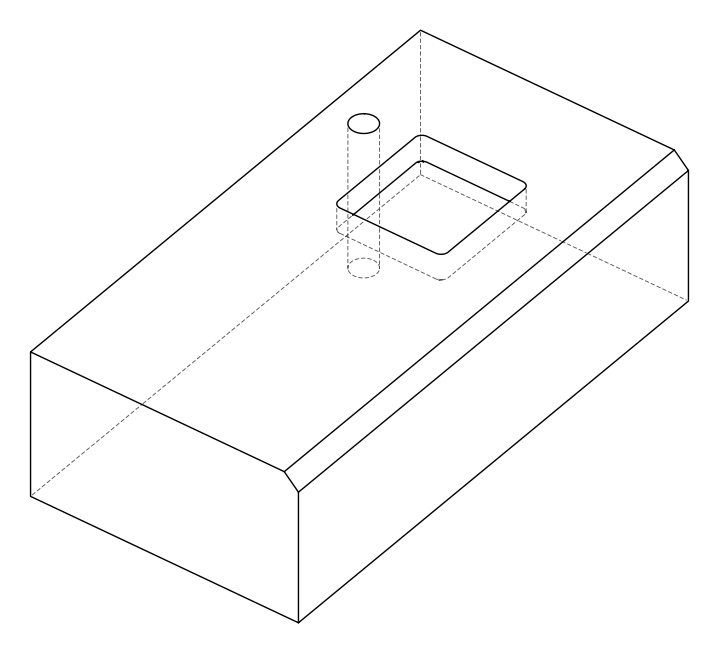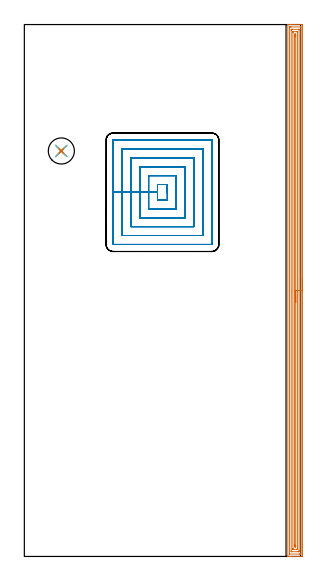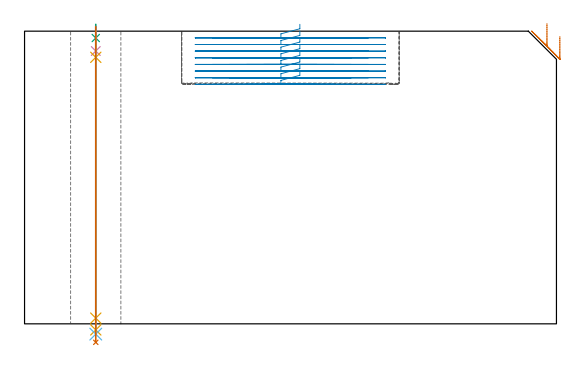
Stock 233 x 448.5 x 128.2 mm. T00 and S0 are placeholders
(PLAN: 7 operations, 6 tool changes, 39.8 min)
(1 AREA_MILL | FG_CHAMFER_SURFACE | UGT0205_001 | 18.15 min | 33926 mm3)
(2 MILL_RECTANGULAR_POCKET | POCKET_RECTANGULAR_STRAIGHT | UGT0201_092 | Follow Part, ap 3, ae 75% | 19.87 min | 221150 mm3)
(3 SPOT_DRILL | STEP1HOLE | NXT0321_9005460120000 | 0.05 min | 197 mm3)
(4 DRILL_BLIND_HOLE_INTO_CENTER | STEP1HOLE | NXT0301_029 | 0.04 min | 148 mm3)
(5 GUN_DRILL_THROUGH_HOLE | STEP1HOLE | UGT0307_001 | 0.57 min | 2298 mm3)
(6 SPADE_DRILL_TO_ENLARGE_THROUGH_HOLE | STEP1HOLE | UGT0306_004 | 0.54 min | 15658 mm3)
(7 DRILL_TO_ENLARGE_THROUGH_HOLE | STEP1HOLE | UGT0301_053 | 0.55 min | 30372 mm3)
(TOOL UGT0205_001 | Chamfer Mill 20 x 3 x 45 deg. | D20 FL50 Z2)
(TOOL UGT0201_092 | End mill 12 mm | D12 R1 FL26 Z4)
(TOOL NXT0321_9005460120000 | NC Spot Drill, 142deg, 12mm, Carbide, Uncoated | D12 PA142 FL30 Z2)
(TOOL NXT0301_029 | Carbide Drill 5.8mm [860.1-0580-017A1-MM 2214] | D5.8 PA140 FL28 Z2)
(TOOL UGT0307_001 | Gun Drill 5 mm | D5 PA130 FL24 Z1)
(TOOL UGT0306_004 | Spade Drill 13.5mm | D13.5 PA132 FL10 Z2)
(TOOL UGT0301_053 | Twist Drill 22 mm | D22 PA118 FL150 Z2)
(OP 1 AREA_MILL)
G17 G21 G94 G90
T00 M6
G54
G17 G0 G90 X234.5 Y234.25 S1061 M3
G43 Z138.2 H0
Z125.9
G94 G1 Y234.212 Z125.028 F250.
Y234.098 Z124.163
Y233.909 Z123.312
Y233.647 Z122.48
Y233.313 Z121.674
Y232.91 Z120.9
Y232.442 Z120.164
Y231.91 Z119.472
Y231.321 Z118.829
Y230.678 Z118.24
Y229.986 Z117.708
Y229.25 Z117.24
Y228.476 Z116.837
Y227.67 Z116.503
Y226.838 Z116.241
Y225.986 Z116.052
Y225.122 Z115.938
Y224.25 Z115.9
X234.499 Y0.61 Z115.901
X234.496 Y0.178 Z115.902
X234.492 Y0.01 Z115.906
X234.07 Y0. Z116.328
X225.27 Z125.124
X224.713 Z125.684
X224.39 Z126.006
X223.833 Z126.563
X223.51 Z126.884
X222.515 Z127.885
X222.206 Y0.01 Z128.193
X222.2 Y0.164 Z128.2
Y448.336
X222.206 Y448.49 Z128.193
X222.515 Y448.5 Z127.884
X222.866 Z127.534
X223.51 Z126.884
X224.713 Z125.684
X225.27 Z125.124
X234.07 Z116.328
X234.351 Y448.498 Z116.047
X234.492 Y448.49 Z115.905
X234.499 Y448.347 Z115.899
X234.5 Y447.89 Z115.9
Y224.25
X233.086 Z117.314
X233.085 Y2.501 Z117.315
X233.084 Y2.395 Z117.316
X233.079 Y2.012 Z117.321
X232.697 Y2.003 Z117.703
X232.31 Y2.001 Z118.09
X231.82 Y2. Z118.58
X223.701 Z126.699
X223.672 Y2.002 Z126.728
X223.641 Y2.005 Z126.759
X223.622 Y2.01 Z126.778
X223.62 Y2.033 Z126.78
X223.615 Y2.289 Z126.785
Y445.998
X223.616 Y446.104 Z126.784
X223.621 Y446.488 Z126.779
X224.003 Y446.497 Z126.397
X224.39 Y446.499 Z126.01
X224.881 Y446.5 Z125.519
X232.999 Z117.401
X233.028 Y446.499 Z117.372
X233.059 Y446.495 Z117.341
X233.078 Y446.49 Z117.322
X233.08 Y446.467 Z117.32
X233.085 Y446.211 Z117.315
X233.086 Y224.25 Z117.314
X231.672 Z118.728
X231.671 Y4.829 Z118.729
X231.667 Y4.181 Z118.733
X231.665 Y4.059 Z118.735
X231.661 Y4.009 Z118.739
X231.604 Y4.004 Z118.796
X231.43 Y4.002 Z118.97
X230.728 Y4. Z119.672
X225.448 Z124.952
X225.27 Y4.003 Z125.13
X225.092 Y4.007 Z125.308
X225.045 Y4.01 Z125.355
X225.035 Y4.037 Z125.365
X225.032 Y4.1 Z125.368
X225.03 Y4.181 Z125.37
X225.029 Y4.426 Z125.371
Y443.671
X225.033 Y444.319 Z125.367
X225.036 Y444.441 Z125.364
X225.039 Y444.49 Z125.361
X225.096 Y444.496 Z125.304
X225.27 Y444.498 Z125.13
X225.972 Y444.5 Z124.428
X231.252 Z119.148
X231.43 Y444.497 Z118.97
X231.608 Y444.493 Z118.792
X231.655 Y444.49 Z118.745
X231.665 Y444.463 Z118.735
X231.668 Y444.4 Z118.732
X231.67 Y444.319 Z118.73
X231.671 Y444.074 Z118.729
X231.672 Y224.25 Z118.728
X230.257 Z120.143
Y6.859
X230.254 Y6.267 Z120.146
X230.25 Y6.066 Z120.15
X230.246 Y6.01 Z120.154
X230.199 Y6.007 Z120.201
X230.093 Y6.004 Z120.307
X229.67 Y6. Z120.73
X229.637 Z120.763
X226.997 Z123.403
X226.604 Y6.003 Z123.796
X226.506 Y6.006 Z123.894
X226.459 Y6.01 Z123.941
X226.449 Y6.017 Z123.951
X226.447 Y6.033 Z123.953
X226.445 Y6.128 Z123.955
X226.443 Y6.562 Z123.957
Y6.859
Y441.641
X226.446 Y442.233 Z123.954
X226.45 Y442.434 Z123.95
X226.454 Y442.49 Z123.946
X226.501 Y442.493 Z123.899
X226.607 Y442.496 Z123.793
X227.03 Y442.5 Z123.37
X227.063 Z123.337
X229.703 Z120.697
X230.096 Y442.497 Z120.304
X230.194 Y442.494 Z120.206
X230.242 Y442.49 Z120.158
X230.251 Y442.483 Z120.149
X230.253 Y442.467 Z120.147
X230.255 Y442.372 Z120.145
X230.257 Y441.938 Z120.143
Y441.641
Y224.25
X228.843 Z121.557
Y9.484
X228.84 Y8.645 Z121.56
X228.838 Y8.596 Z121.562
X228.79 Y8.01 Z121.61
X228.541 Y8.005 Z121.859
X227.91 Y8.01 Z122.49
X227.862 Y8.645 Z122.538
X227.86 Y8.696 Z122.54
X227.857 Y9.538 Z122.543
Y9.592
Y439.016
X227.86 Y439.855 Z122.54
X227.862 Y439.904 Z122.538
X227.91 Y440.49 Z122.49
X228.16 Y440.495 Z122.24
X228.79 Y440.49 Z121.61
X228.838 Y439.855 Z121.562
X228.841 Y439.804 Z121.559
X228.843 Y438.962 Z121.557
Y438.908
Y224.25
Y223.378 Z121.595
Y222.514 Z121.709
Y221.662 Z121.898
Y220.83 Z122.16
Y220.024 Z122.494
Y219.25 Z122.897
Y218.514 Z123.365
Y217.822 Z123.896
Y217.179 Z124.486
Y216.59 Z125.129
Y216.058 Z125.821
Y215.59 Z126.557
Y215.187 Z127.331
Y214.853 Z128.137
Y214.591 Z128.969
Y214.402 Z129.82
Y214.288 Z130.685
Y214.25 Z131.557
G0 Z138.2
M5
M2
(OP 2 MILL_RECTANGULAR_POCKET)
G17 G21 G94 G90
T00 M6
G54
G17 G0 G90 X120.6 Y306.334 S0 M3
G43 Z138.2 H0
Z131.2
G94 G1 Y313.6 Z129.253 F250.
X112.3 Z127.029
Y307.1 Z125.287
Y300.6 F500.
X120.6
Y313.6
X112.3
Y307.1
X104.8
Y293.1
X128.1
Y321.1
X104.8
Y307.1
X97.3
Y285.6
X135.6
Y328.6
X97.3
Y307.1
X89.8
Y278.1
X143.1
Y336.1
X89.8
Y307.1
X82.3
Y270.6
X150.6
Y343.6
X82.3
Y307.1
X74.8
Y263.2
X74.805 Y263.145
X74.845 Y263.105
X74.9 Y263.1
X158.
X158.055 Y263.105
X158.095 Y263.145
X158.1 Y263.2
Y351.
X158.095 Y351.055
X158.055 Y351.095
X158. Y351.1
X74.9
X74.845 Y351.095
X74.805 Y351.055
X74.8 Y351.
Y307.1
Y306.1
G0 X120.6 Y306.334 Z128.287
G1 Y313.6 Z126.341 F250.
X112.3 Z124.117
Y307.1 Z122.375
Y300.6 F500.
X120.6
Y313.6
X112.3
Y307.1
X104.8
Y293.1
X128.1
Y321.1
X104.8
Y307.1
X97.3
Y285.6
X135.6
Y328.6
X97.3
Y307.1
X89.8
Y278.1
X143.1
Y336.1
X89.8
Y307.1
X82.3
Y270.6
X150.6
Y343.6
X82.3
Y307.1
X74.8
Y263.2
X74.805 Y263.145
X74.845 Y263.105
X74.9 Y263.1
X158.
X158.055 Y263.105
X158.095 Y263.145
X158.1 Y263.2
Y351.
X158.095 Y351.055
X158.055 Y351.095
X158. Y351.1
X74.9
X74.845 Y351.095
X74.805 Y351.055
X74.8 Y351.
Y307.1
Y306.1
G0 X120.6 Y306.334 Z125.375
G1 Y313.6 Z123.428 F250.
X112.3 Z121.204
Y307.1 Z119.462
Y300.6 F500.
X120.6
Y313.6
X112.3
Y307.1
X104.8
Y293.1
X128.1
Y321.1
X104.8
Y307.1
X97.3
Y285.6
X135.6
Y328.6
X97.3
Y307.1
X89.8
Y278.1
X143.1
Y336.1
X89.8
Y307.1
X82.3
Y270.6
X150.6
Y343.6
X82.3
Y307.1
X74.8
Y263.2
X74.805 Y263.145
X74.845 Y263.105
X74.9 Y263.1
X158.
X158.055 Y263.105
X158.095 Y263.145
X158.1 Y263.2
Y351.
X158.095 Y351.055
X158.055 Y351.095
X158. Y351.1
X74.9
X74.845 Y351.095
X74.805 Y351.055
X74.8 Y351.
Y307.1
Y306.1
G0 X120.6 Y306.334 Z122.462
G1 Y313.6 Z120.516 F250.
X112.3 Z118.292
Y307.1 Z116.55
Y300.6 F500.
X120.6
Y313.6
X112.3
Y307.1
X104.8
Y293.1
X128.1
Y321.1
X104.8
Y307.1
X97.3
Y285.6
X135.6
Y328.6
X97.3
Y307.1
X89.8
Y278.1
X143.1
Y336.1
X89.8
Y307.1
X82.3
Y270.6
X150.6
Y343.6
X82.3
Y307.1
X74.8
Y263.2
X74.805 Y263.145
X74.845 Y263.105
X74.9 Y263.1
X158.
X158.055 Y263.105
X158.095 Y263.145
X158.1 Y263.2
Y351.
X158.095 Y351.055
X158.055 Y351.095
X158. Y351.1
X74.9
X74.845 Y351.095
X74.805 Y351.055
X74.8 Y351.
Y307.1
Y306.1
G0 X120.6 Y306.334 Z119.55
G1 Y313.6 Z117.603 F250.
X112.3 Z115.379
Y307.1 Z113.637
Y300.6 F500.
X120.6
Y313.6
X112.3
Y307.1
X104.8
Y293.1
X128.1
Y321.1
X104.8
Y307.1
X97.3
Y285.6
X135.6
Y328.6
X97.3
Y307.1
X89.8
Y278.1
X143.1
Y336.1
X89.8
Y307.1
X82.3
Y270.6
X150.6
Y343.6
X82.3
Y307.1
X74.8
Y263.2
X74.805 Y263.145
X74.845 Y263.105
X74.9 Y263.1
X158.
X158.055 Y263.105
X158.095 Y263.145
X158.1 Y263.2
Y351.
X158.095 Y351.055
X158.055 Y351.095
X158. Y351.1
X74.9
X74.845 Y351.095
X74.805 Y351.055
X74.8 Y351.
Y307.1
Y306.1
G0 X120.6 Y306.334 Z116.637
G1 Y313.6 Z114.691 F250.
X112.3 Z112.467
Y307.1 Z110.725
Y300.6 F500.
X120.6
Y313.6
X112.3
Y307.1
X104.8
Y293.1
X128.1
Y321.1
X104.8
Y307.1
X97.3
Y285.6
X135.6
Y328.6
X97.3
Y307.1
X89.8
Y278.1
X143.1
Y336.1
X89.8
Y307.1
X82.3
Y270.6
X150.6
Y343.6
X82.3
Y307.1
X74.8
Y263.2
X74.805 Y263.145
X74.845 Y263.105
X74.9 Y263.1
X158.
X158.055 Y263.105
X158.095 Y263.145
X158.1 Y263.2
Y351.
X158.095 Y351.055
X158.055 Y351.095
X158. Y351.1
X74.9
X74.845 Y351.095
X74.805 Y351.055
X74.8 Y351.
Y307.1
Y306.1
G0 X120.6 Y306.334 Z113.725
G1 Y313.6 Z111.778 F250.
X112.3 Z109.554
Y307.1 Z107.812
Y300.6 F500.
X120.6
Y313.6
X112.3
Y307.1
X104.8
Y293.1
X128.1
Y321.1
X104.8
Y307.1
X97.3
Y285.6
X135.6
Y328.6
X97.3
Y307.1
X89.8
Y278.1
X143.1
Y336.1
X89.8
Y307.1
X82.3
Y270.6
X150.6
Y343.6
X82.3
Y307.1
X74.8
Y263.2
X74.805 Y263.145
X74.845 Y263.105
X74.9 Y263.1
X158.
X158.055 Y263.105
X158.095 Y263.145
X158.1 Y263.2
Y351.
X158.095 Y351.055
X158.055 Y351.095
X158. Y351.1
X74.9
X74.845 Y351.095
X74.805 Y351.055
X74.8 Y351.
Y307.1
Y306.1
G0 X120.6 Y306.334 Z110.812
G1 Y313.6 Z108.866 F250.
X112.3 Z106.642
Y307.1 Z104.9
Y300.6 F500.
X120.6
Y313.6
X112.3
Y307.1
X104.8
Y293.1
X128.1
Y321.1
X104.8
Y307.1
X97.3
Y285.6
X135.6
Y328.6
X97.3
Y307.1
X89.8
Y278.1
X143.1
Y336.1
X89.8
Y307.1
X82.3
Y270.6
X150.6
Y343.6
X82.3
Y307.1
X74.8
Y263.2
X74.805 Y263.145
X74.845 Y263.105
X74.9 Y263.1
X158.
X158.055 Y263.105
X158.095 Y263.145
X158.1 Y263.2
Y351.
X158.095 Y351.055
X158.055 Y351.095
X158. Y351.1
X74.9
X74.845 Y351.095
X74.805 Y351.055
X74.8 Y351.
Y307.1
Y306.1
G0 Z138.2
M5
M2
(OP 3 SPOT_DRILL)
G17 G21 G94 G90
T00 M6
G54
G17 G0 G90 X31.2 Y341.9 S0 M3
G43 Z138.2 H0
G94 G81 G98 Z125.2 F250. R131.2
G80
M5
M2
(OP 4 DRILL_BLIND_HOLE_INTO_CENTER)
G17 G21 G94 G90
T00 M6
G54
G17 G0 G90 X31.2 Y341.9 S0 M3
G43 Z138.2 H1
G94 G81 G98 Z119.5 F250. R130.2
G80
M5
M2
(OP 5 GUN_DRILL_THROUGH_HOLE)
G17 G21 G94 G90
T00 M6
G54
G17 G0 G90 X31.2 Y341.9 M8
G43 Z138.2 H0
Z125.69
S716 M3
G94 G1 Z116.744 F125. M26
G4 X.084
Z2.5 F250.
G4 X.084
Z-2.666 F125.
G4 X.084
M5
M9
G0 Z125.69
Z138.2
M2
(OP 6 SPADE_DRILL_TO_ENLARGE_THROUGH_HOLE)
G17 G21 G94 G90
T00 M6
G54
G17 G0 G90 X31.2 Y341.9 S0 M3
G43 Z138.2 H0
G94 G73 G98 Z-4.505 F250. Q13.271 R130.2
G80
M5
M2
(OP 7 DRILL_TO_ENLARGE_THROUGH_HOLE)
G17 G21 G94 G90
T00 M6
G54
G17 G0 G90 X31.2 Y341.9 S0 M3
G43 Z138.2 H0
G94 G73 G98 Z-8.109 F250. Q19.473 R130.2
G80
M5
M2
